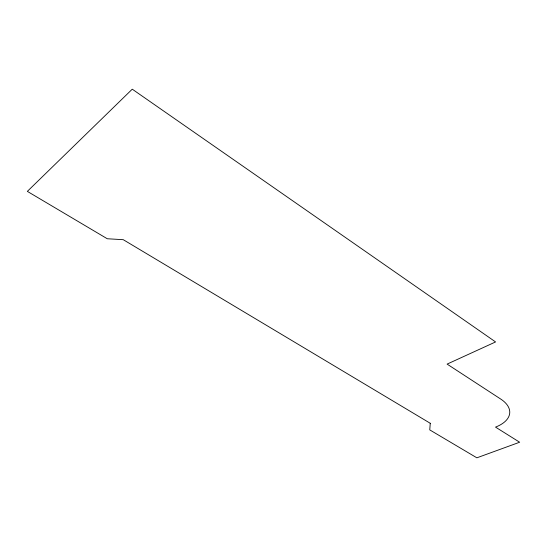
<?xml version="1.0" encoding="UTF-8"?>
<svg xmlns="http://www.w3.org/2000/svg" width="547" height="547" viewBox="0 0 547 547"><rect width="100%" height="100%" fill="white"/><g stroke="black" fill="none" stroke-linecap="round" stroke-linejoin="round"><path stroke-width="0.82" d="M430.25 423.282L429.757 429.894L476.868 457.818L519.65 442.229L495.514 427.111A39.152 20 2.9 0 0 500.696 399.043L447.111 364.104L495.575 341.943L132.258 89.182L27.35 191.375L107.274 238.752L123.26 239.689L430.25 423.282"/></g></svg>
